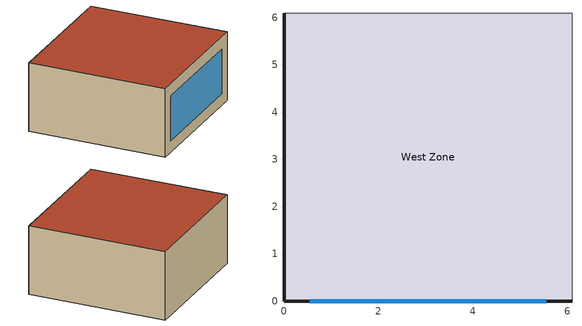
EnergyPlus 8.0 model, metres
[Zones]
West Zone
 floor ground (FLOOR SLAB 8 IN): 0,0 0,6.1 6.1,6.1 6.1,0 z0
 wall outside (EXTWALL80): 0,6.1 0,0 6.1,0 z0:3.05
 wall adiabatic (PARTITION06): 6.1,0 6.1,6.1 0,6.1 z0:3.05
 window (WIN-CON-SINGLEPANE): 0.55,0 5.55,0 z0.5:2.5
 roof outside (ROOF34): 0,6.1 0,0 6.1,0 6.1,6.1 z3.05
[Building]
NONE: North Axis {deg}=0; Terrain=Suburbs; Loads Convergence Tolerance Value=0.01; Temperature Convergence Tolerance Value {deltaC}=0.1; Solar Distribution=FullInteriorAndExterior; Maximum Number of Warmup Days=25; Minimum Number of Warmup Days=6
[Site:Location]
CHICAGO_IL_USA_WMO_725300: Latitude {deg}=42; Longitude {deg}=-87.88; Time Zone {hr}=-6; Elevation {m}=190
[SizingPeriod:DesignDay] Day of Month=21; Humidity Condition Type=Wetbulb; Barometric Pressure {Pa}=99063; Rain Indicator=No; Snow Indicator=No; Daylight Saving Time Indicator=No; Solar Model Indicator=ASHRAEClearSky
Name | Month | Day Type | Maximum Dry-Bulb Temperature {C} | Daily Dry-Bulb Temperature Range {deltaC} | Wetbulb or DewPoint at Maximum Dry-Bulb {C} | Wind Speed {m/s} | Wind Direction {deg} | Sky Clearness
CHICAGO_IL_USA Annual Heating 99% Design Conditions DB | 1 | WinterDesignDay | -17.3 | 0 | -17.3 | 4.9 | 270 | 0
CHICAGO_IL_USA Annual Cooling 1% Design Conditions DB/MCWB | 7 | SummerDesignDay | 31.5 | 10.7 | 23 | 5.3 | 230 | 1
[Site:GroundTemperature:BuildingSurface]
20.03, 20.03, 20.13, 20.3, 20.43, 20.52, 20.62, 20.77, 20.78, 20.55, 20.44, 20.2
[Material] Thermal Absorptance=0.9
Name | Roughness | Thickness {m} | Conductivity {W/m-K} | Density {kg/m3} | Specific Heat {J/kg-K} | Solar Absorptance | Visible Absorptance
C4 - 4 IN COMMON BRICK | Rough | 0.101498 | 0.726422 | 1922.216 | 836.8 | 0.76 | 0.76
E1 - 3 / 4 IN PLASTER OR GYP BOARD | Smooth | 0.01905 | 0.726422 | 1601.846 | 836.8 | 0.92 | 0.92
C10 - 8 IN HW CONCRETE | MediumRough | 0.203302 | 1.729577 | 2242.585 | 836.8 | 0.65 | 0.65
Shingle Roofing | Rough | 0.0254 | 1.435549 | 881.0155 | 1673.6 | 0.55 | 0.55
Glass Fiber Insulation | VeryRough | 0.1016 | 0.0433 | 11.47 | 830 | 0.5 | 0.5
B5 - 1 IN DENSE INSULATION | VeryRough | 0.0253898 | 0.0432394 | 91.30524 | 836.8 | 0.5 | 0.5
C12 - 2 IN HW CONCRETE | MediumRough | 0.0509016 | 1.729577 | 2242.585 | 836.8 | 0.65 | 0.65
[WindowMaterial:Glazing]
SINGLEPANE: Optical Data Type=SpectralAverage; Thickness {m}=0.003; Solar Transmittance at Normal Incidence=0.9; Front Side Solar Reflectance at Normal Incidence=0.031; Back Side Solar Reflectance at Normal Incidence=0.031; Visible Transmittance at Normal Incidence=0.9; Front Side Visible Reflectance at Normal Incidence=0.05; Back Side Visible Reflectance at Normal Incidence=0.05; Infrared Transmittance at Normal Incidence=0; Front Side Infrared Hemispherical Emissivity=0.84; Back Side Infrared Hemispherical Emissivity=0.84; Conductivity {W/m-K}=0.9
[MaterialProperty:PhaseChange]
E1 - 3 / 4 IN PLASTER OR GYP BOARD: Temperature Coefficient for Thermal Conductivity {W/m-K2}=0; Temperature 1 {C}=-20; Enthalpy 1 {J/kg}=0.1; Temperature 2 {C}=22; Enthalpy 2 {J/kg}=18260; Temperature 3 {C}=22.1; Enthalpy 3 {J/kg}=32000; Temperature 4 {C}=60; Enthalpy 4 {J/kg}=71000
[Construction]
EXTWALL80: C4 - 4 IN COMMON BRICK, Glass Fiber Insulation, E1 - 3 / 4 IN PLASTER OR GYP BOARD
PARTITION06: E1 - 3 / 4 IN PLASTER OR GYP BOARD, Glass Fiber Insulation, E1 - 3 / 4 IN PLASTER OR GYP BOARD
FLOOR SLAB 8 IN: C10 - 8 IN HW CONCRETE
ROOF34: Shingle Roofing, B5 - 1 IN DENSE INSULATION, C12 - 2 IN HW CONCRETE
WIN-CON-SINGLEPANE: SINGLEPANE
[HeatBalanceSettings:ConductionFiniteDifference]
Difference Scheme=FullyImplicitFirstOrder; Space Discretization Constant=3; Relaxation Factor=1; Inside Face Surface Temperature Convergence Criteria=0.002
[Zone]
West Zone: 0, 0, 0, 1, 1, autocalculate, autocalculate
[People]
West Zone: Zone or ZoneList=West Zone; Number of People Schedule=OFFICE OCCUPANCY; Number of People Calculation Method=people; Number of People=3; Fraction Radiant=0.3; Activity Level Schedule=Activity Sch; Carbon Dioxide Generation Rate {m3/s-W}=3.82E-8; Mean Radiant Temperature Calculation Type=zoneaveraged; Work Efficiency Schedule=Work Eff Sch; Clothing Insulation Calculation Method=ClothingInsulationSchedule; Clothing Insulation Schedule=Clothing Sch; Air Velocity Schedule=Air Velo Sch
[ElectricEquipment]
West Zone ElecEq 1: Zone or ZoneList=West Zone; Schedule=INTERMITTENT; Design Level Calculation Method=EquipmentLevel; Design Level {W}=2928.751; Fraction Latent=0; Fraction Radiant=0.3; Fraction Lost=0
[Sizing:Zone]
West Zone: Zone Cooling Design Supply Air Temperature Input Method=SupplyAirTemperature; Zone Cooling Design Supply Air Temperature {C}=13; Zone Heating Design Supply Air Temperature Input Method=SupplyAirTemperature; Zone Heating Design Supply Air Temperature {C}=50; Zone Cooling Design Supply Air Humidity Ratio {kgWater/kgDryAir}=0.008; Zone Heating Design Supply Air Humidity Ratio {kgWater/kgDryAir}=0.008; Design Specification Outdoor Air Object=SZ DSOA West Zone; Zone Heating Sizing Factor=0; Zone Cooling Sizing Factor=0; Cooling Design Air Flow Method=DesignDay; Cooling Design Air Flow Rate {m3/s}=0; Heating Design Air Flow Method=DesignDay; Heating Design Air Flow Rate {m3/s}=0
[DesignSpecification:OutdoorAir]
SZ DSOA West Zone: Outdoor Air Method=flow/person; Outdoor Air Flow per Person {m3/s-person}=0.00944; Outdoor Air Flow per Zone Floor Area {m3/s-m2}=0; Outdoor Air Flow per Zone {m3/s}=0
[Zone equipment]
West Zone: Zone1Air
[ZoneHVAC:IdealLoadsAirSystem]
Zone1Air: Maximum Heating Supply Air Temperature {C}=50; Minimum Cooling Supply Air Temperature {C}=13; Maximum Heating Supply Air Humidity Ratio {kgWater/kgDryAir}=0.009; Minimum Cooling Supply Air Humidity Ratio {kgWater/kgDryAir}=0.009; Heating Limit=LimitFlowRate; Maximum Heating Air Flow Rate {m3/s}=autosize; Cooling Limit=LimitFlowRate; Maximum Cooling Air Flow Rate {m3/s}=autosize; Heating Availability Schedule=HeatingAvailSched; Cooling Availability Schedule=CoolingAvailSched; Dehumidification Control Type=ConstantSupplyHumidityRatio; Humidification Control Type=ConstantSupplyHumidityRatio
[ZoneControl:Thermostat]
Zone 1 Thermostat: Zone or ZoneList=West Zone; Control Type Schedule=Zone Control Type Sched; Control 1=Heating Setpoint with SB; Control 2=Cooling Setpoint with SB
[ThermostatSetpoint:SingleHeating]
Heating Setpoint with SB: Setpoint Temperature Schedule=Heating Setpoints
[ThermostatSetpoint:SingleCooling]
Cooling Setpoint with SB: Setpoint Temperature Schedule=Cooling Setpoints
[Schedule:Compact]
Activity Sch: Through: 12/31, For: AllDays, Until: 24:00, 131.8
Work Eff Sch: Through: 12/31, For: AllDays, Until: 24:00, 0
Clothing Sch; HeatingAvailSched: Through: 12/31, For: AllDays, Until: 24:00, 1
Air Velo Sch: Through: 12/31, For: AllDays, Until: 24:00, 0.137
OFFICE OCCUPANCY: Through: 12/31, For: WeekDays SummerDesignDay, Until: 6:00, 0, Until: 7:00, 0.1, Until: 8:00, 0.5, Until: 12:00, 1, Until: 13:00, 0.5, Until: 16:00, 1, Until: 17:00, 0.5, Until: 18:00, 0.1, Until: 24:00, 0, For: AllOtherDays, Until: 24:00, 0
INTERMITTENT: Through: 12/31, For: WeekDays SummerDesignDay, Until: 8:00, 0, Until: 18:00, 1, Until: 24:00, 0, For: AllOtherDays, Until: 24:00, 0
Heating Setpoints: Through: 12/31, For: SummerDesignDay, Until: 24:00, 15, For: WinterDesignDay, Until: 24:00, 20, For: AllOtherDays, Until:  7:00, 15, Until: 17:00, 20, Until: 24:00, 15
Cooling Setpoints: Through: 12/31, For: SummerDesignDay, Until: 24:00, 21, For: WinterDesignDay, Until: 24:00, 50, For: AllOtherDays, Until:  7:00, 30, Until: 20:00, 21, Until: 24:00, 30
Zone Control Type Sched: Through: 3/31, For: AllDays, Until: 24:00, 1, Through: 9/30, For: AllDays, Until: 24:00, 2, Through: 12/31, For: AllDays, Until: 24:00, 1
CoolingAvailSched: Through: 12/31, For: AllDays, Until:  7:00, 0, Until: 17:00, 1, Until: 24:00, 0
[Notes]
CondFD1ZonePurchAirAutoSizeWithPCM.idf
Basic file description: Basic illustration of using conduction only finite difference manager instead of
conduction transfer functions.  This file auto defines the 1-D grid and prints out the grid and
stability issues in the *.eio file. This file also contains the additional phase change material(PCM)
input and simulates the action of a PCM with phase change temperature of 22 C. Note that the new
significantly revised finite difference module frequently works faster and better with short
zone time steps.  The idd max value of time steps per hour must be changed to permit using time steps
down to one minute.  Generally, 20 to 40 time steps per hour result in the lowest execution time.
Highlights:              Conduction Finite Difference with PCM
Simulation Location/Run: CHICAGO_IL_USA TMY2-94846, 2 design days, 2 run periods,
Run Control executes the run periods using the weather file
Location:                Chicago, IL
Design Days:             CHICAGO_IL_USA Annual Heating 99% Design Conditions DB, MaxDB= -17.3¡C
CHICAGO_IL_USA Annual Cooling 1% Design Conditions, MaxDB=  31.5¡C MCWB=  23.0¡C
Run Period (Weather File): Winter 1/14, Spring 3/14, CHICAGO_IL_USA TMY2-94846
Run Control:             Zone sizing with weather file run control (no design days run)
Building: Single floor rectangular building
Floor Area:        37 m2
Number of Stories: 1
Internal gains description:     electric equip is 2928.751 Design Level {W}. There are 3 occupants
Detached Shading:               None
Daylight:                       None
Natural Ventilation:            None
Compact Schedules:              Yes
HVAC:                           Ideal Loads Solution
Zonal Equipment:                None
Central Air Handling Equipment: None
System Equipment Autosize:      None
Purchased Cooling:              None
Purchased Heating:              None
Coils:                          None
Pumps:                          None
Boilers:                        None
Chillers:                       None
Standard Reports:               None
Timestep or Hourly Variables:   Hourly
Time bins Report:               None
HTML Report:                    None
Environmental Emissions:        None
Utility Tariffs:                None
CHICAGO_IL_USA Annual Heating 99% Design Conditions DB, MaxDB= -17.3¡C
CHICAGO_IL_USA Annual Cooling 1% Design Conditions, MaxDB=  31.5¡C MCWB=  23.0¡C
